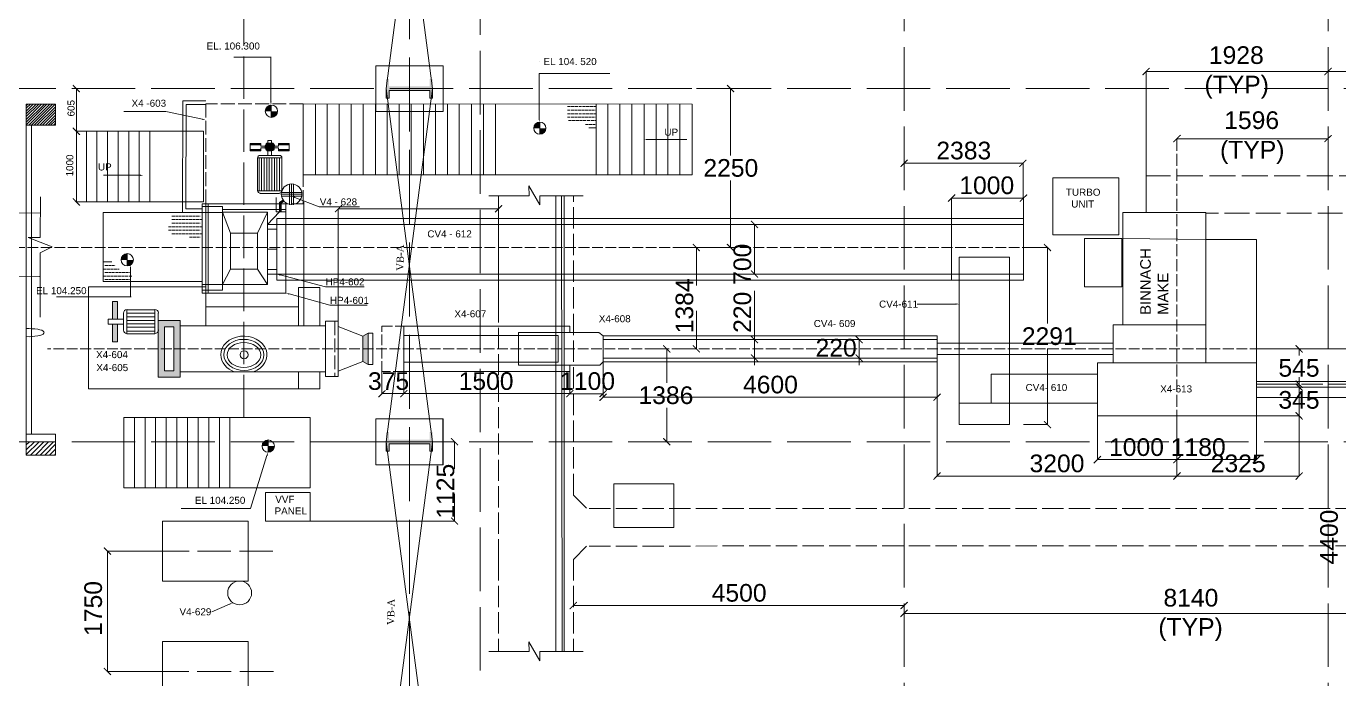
# Model space of a CAD drawing. Header units: inches. Extents: x 2602 to 127694, y 109 to 91908.
# Drawn here: x 30886 to 49460, y 63318 to 72556 of the extents above; entities that cross this region are included whole.
import ezdxf

# ---------------------------------------------------------------- set-up
doc = ezdxf.new("R2010")
doc.units = ezdxf.units.IN
doc.header["$MEASUREMENT"] = 0
doc.linetypes.add('PDF_IMPORT', pattern=[1, 0.8, -0.2])
doc.layers.add('PDF_Geometry', color=7, linetype='Continuous')
doc.layers.add('PDF_Solid Fills', color=7, linetype='Continuous', true_color=0x724639)
doc.layers.add('PDF_Text', color=230, linetype='Continuous', true_color=0xff007f)
doc.styles.add('PDF Arial', font='arial.ttf')
doc.styles.add('PDF Times New Roman', font='times.ttf')

msp = doc.modelspace()

# ---------------------------------------------------------------- hatches: boundary and pattern name
at = {"layer": 'PDF_Solid Fills', "true_color": 0x00b8b8, "transparency": 33554559}
for points in [[(46789, 71961), (46776, 71971), (46678, 71869), (46688, 71859)], [(49354, 71971), (49253, 71869), (49262, 71859), (49364, 71961)], [(31638, 71617), (31651, 71630), (31550, 71728), (31540, 71718)], [(40898, 71617), (40908, 71630), (40810, 71728), (40796, 71718)], [(31540, 71112), (31638, 71013), (31651, 71023), (31550, 71125)], [(47226, 71010), (47216, 71020), (47114, 70921), (47124, 70912)], [(49253, 70921), (49262, 70912), (49364, 71010), (49354, 71020)], [(43365, 70659), (43352, 70672), (43253, 70570), (43263, 70561)], [(44936, 70570), (44946, 70561), (45044, 70659), (45034, 70672)], [(31550, 70124), (31540, 70114), (31638, 70013), (31651, 70023)], [(35358, 70016), (35348, 70029), (35250, 69927), (35259, 69918)], [(37513, 69927), (37526, 69918), (37624, 70016), (37615, 70029)], [(44037, 70167), (44027, 70180), (43926, 70078), (43936, 70069)], [(44943, 70078), (44952, 70069), (45054, 70167), (45044, 70180)], [(41236, 69695), (41246, 69704), (41147, 69806), (41138, 69796)], [(40413, 69367), (40422, 69380), (40324, 69478), (40314, 69468)], [(40810, 69478), (40796, 69468), (40898, 69367), (40908, 69380)], [(45382, 69367), (45392, 69380), (45293, 69478), (45284, 69468)], [(41147, 69104), (41138, 69091), (41236, 68993), (41246, 69002)], [(41236, 68064), (41246, 68074), (41147, 68176), (41138, 68163)], [(42719, 68064), (42728, 68074), (42630, 68176), (42617, 68163)], [(39993, 67933), (40006, 67943), (39904, 68045), (39894, 68035)], [(40324, 68045), (40314, 68035), (40413, 67933), (40422, 67943)], [(48944, 67933), (48954, 67943), (48856, 68045), (48843, 68035)], [(41147, 67913), (41138, 67904), (41236, 67805), (41246, 67815)], [(42630, 67913), (42617, 67904), (42719, 67805), (42728, 67815)], [(48856, 67543), (48843, 67533), (48944, 67431), (48954, 67441)], [(48856, 67503), (48843, 67490), (48944, 67392), (48954, 67402)], [(35975, 67398), (35965, 67408), (35863, 67310), (35876, 67300)], [(36185, 67300), (36283, 67398), (36273, 67408), (36175, 67310)], [(38533, 67300), (38632, 67398), (38622, 67408), (38523, 67310)], [(38992, 67310), (39005, 67300), (39104, 67398), (39094, 67408)], [(39104, 67349), (39094, 67359), (38992, 67261), (39005, 67248)], [(43719, 67261), (43729, 67248), (43831, 67349), (43817, 67359)], [(48944, 66985), (48954, 66995), (48856, 67097), (48843, 67084)], [(45293, 66969), (45284, 66959), (45382, 66861), (45392, 66870)], [(36991, 66618), (37001, 66628), (36903, 66729), (36893, 66719)], [(39904, 66729), (39894, 66719), (39993, 66618), (40006, 66628)], [(46100, 66464), (46087, 66477), (45989, 66375), (45999, 66365)], [(47124, 66365), (47226, 66464), (47216, 66477), (47114, 66375)], [(48239, 66375), (48249, 66365), (48351, 66464), (48341, 66477)], [(43831, 66234), (43817, 66244), (43719, 66142), (43729, 66132)], [(47124, 66132), (47226, 66234), (47216, 66244), (47114, 66142)], [(48843, 66142), (48856, 66132), (48954, 66234), (48944, 66244)], [(36903, 65604), (36893, 65594), (36991, 65496), (37001, 65506)], [(32078, 65070), (32091, 65083), (31989, 65181), (31979, 65171)], [(38684, 64400), (38671, 64410), (38572, 64309), (38582, 64299)], [(43253, 64309), (43263, 64299), (43365, 64400), (43352, 64410)], [(43365, 64289), (43352, 64299), (43253, 64200), (43263, 64187)], [(31989, 63475), (31979, 63466), (32078, 63367), (32091, 63377)]]:
    msp.add_hatch(color=132, dxfattribs=at).paths.add_polyline_path(points)
at = {"layer": 'PDF_Solid Fills', "transparency": 33554559}
for color, points in [(256, [(35978, 71538), (36020, 71538), (36020, 71646), (36595, 71646), (36595, 71538), (36637, 71538), (36637, 71810), (36595, 71810), (36595, 71705), (36020, 71705), (36020, 71810), (35978, 71810)]), (1, [(34207, 70898), (34056, 70898), (34056, 70879), (34207, 70879)]), (1, [(34207, 70813), (34056, 70813), (34056, 70790), (34207, 70790)]), (1, [(34371, 70902), (34298, 70902), (34292, 70898), (34285, 70898), (34272, 70885), (34269, 70879), (34269, 70813), (34275, 70800), (34282, 70797), (34285, 70793), (34292, 70790), (34371, 70790), (34377, 70793), (34380, 70797), (34387, 70800), (34394, 70813), (34394, 70879), (34390, 70885), (34377, 70898)]), (1, [(34607, 70898), (34456, 70898), (34456, 70879), (34607, 70879)]), (1, [(34607, 70813), (34456, 70813), (34456, 70790), (34607, 70790)]), (7, [(32176, 68658), (32107, 68658), (32107, 68409), (32176, 68409)]), (7, [(32176, 68337), (32107, 68337), (32107, 68087), (32176, 68087)]), (7, [(35725, 67769), (35725, 68209), (35650, 68166), (35650, 67812)]), (256, [(36020, 66539), (36020, 66644), (36595, 66644), (36595, 66539), (36637, 66539), (36637, 66811), (36595, 66811), (36595, 66703), (36020, 66703), (36020, 66811), (35978, 66811), (35978, 66539)])]:
    msp.add_hatch(color=color, dxfattribs=at).paths.add_polyline_path(points)
at = {"layer": 'PDF_Solid Fills', "true_color": 0x5bb8b8, "transparency": 33554559}
h = msp.add_hatch(color=123, dxfattribs=at)
h.paths.add_polyline_path([(34354, 71351), (34354, 71266), (34367, 71266), (34380, 71269), (34397, 71276), (34407, 71285), (34420, 71295), (34433, 71322), (34436, 71335), (34439, 71351)])
h.paths.add_polyline_path([(34354, 71436), (34338, 71436), (34325, 71430), (34308, 71427), (34289, 71407), (34279, 71394), (34272, 71381), (34269, 71364), (34266, 71351), (34354, 71351)])
h = msp.add_hatch(color=123, dxfattribs=at)
h.paths.add_polyline_path([(38153, 71112), (38153, 71026), (38169, 71026), (38182, 71030), (38195, 71036), (38208, 71046), (38218, 71056), (38228, 71069), (38235, 71082), (38238, 71095), (38238, 71112)])
h.paths.add_polyline_path([(38153, 71197), (38136, 71197), (38123, 71190), (38110, 71187), (38097, 71177), (38087, 71167), (38077, 71154), (38071, 71141), (38067, 71125), (38067, 71112), (38153, 71112)])
h = msp.add_hatch(color=123, dxfattribs=at)
h.paths.add_polyline_path([(32314, 69248), (32314, 69163), (32330, 69163), (32343, 69166), (32357, 69173), (32370, 69183), (32380, 69193), (32389, 69206), (32396, 69219), (32399, 69232), (32399, 69248)])
h.paths.add_polyline_path([(32314, 69334), (32301, 69334), (32284, 69327), (32271, 69324), (32261, 69314), (32248, 69304), (32235, 69278), (32232, 69262), (32229, 69248), (32314, 69248)])
at = {"layer": 'PDF_Solid Fills', "transparency": 33554559}
h = msp.add_hatch(color=7, dxfattribs=at)
h.paths.add_polyline_path([(33065, 67589), (33065, 68389), (32753, 68389), (32753, 67589)])
h.paths.add_polyline_path([(32842, 67677), (32842, 68301), (32973, 68301), (32973, 67677)], flags=0)
at = {"layer": 'PDF_Solid Fills', "true_color": 0x5bb8b8, "transparency": 33554559}
h = msp.add_hatch(color=123, dxfattribs=at)
h.paths.add_polyline_path([(34308, 66611), (34308, 66526), (34321, 66526), (34338, 66529), (34351, 66536), (34361, 66546), (34374, 66555), (34387, 66582), (34390, 66595), (34394, 66611)])
h.paths.add_polyline_path([(34308, 66697), (34292, 66697), (34279, 66690), (34266, 66687), (34252, 66677), (34243, 66667), (34233, 66654), (34226, 66641), (34223, 66624), (34223, 66611), (34308, 66611)])

# ---------------------------------------------------------------- linework, layer by layer
at = {"layer": 'PDF_Geometry', "color": 30, "linetype": 'PDF_IMPORT', "lineweight": 0, "ltscale": 1308.782563, "true_color": 0xff7f00}
msp.add_lwpolyline([(36309, 17406), (36309, 79643)], dxfattribs=at)
at = {"layer": 'PDF_Geometry', "color": 30, "linetype": 'PDF_IMPORT', "lineweight": 0, "ltscale": 1125.093782, "true_color": 0xff7f00}
for points in [[(37310, 17304), (37310, 78521)], [(43309, 17356), (43309, 78521)], [(49308, 17356), (49308, 78521)], [(103310, 71673), (11954, 71673), (7837, 71673)], [(103310, 66674), (11954, 66674), (7837, 66674)]]:
    msp.add_lwpolyline(points, dxfattribs=at)
at = {"layer": 'PDF_Geometry', "color": 17, "lineweight": 0, "true_color": 0x724639}
for points in [[(35978, 76675), (36637, 71676)], [(36637, 76675), (35978, 71676)], [(35981, 71673), (36637, 66674), (35978, 61675)], [(36637, 71673), (35981, 66674)], [(35978, 66674), (36637, 61675)]]:
    msp.add_lwpolyline(points, dxfattribs=at)
at = {"layer": 'PDF_Geometry', "linetype": 'PDF_IMPORT', "lineweight": 0, "ltscale": 751.155907}
msp.add_lwpolyline([(33967, 67021), (33967, 73339)], dxfattribs=at)
at = {"layer": 'PDF_Geometry', "lineweight": 0}
for points in [[(34348, 72119), (33823, 72119)], [(34348, 71486), (34348, 72119), (34351, 72119)], [(38146, 72056), (38146, 72056)], [(38146, 71246), (38146, 71886), (39143, 71886)], [(33380, 71240), (32862, 71348), (32268, 71348)], [(32862, 71348), (32862, 71348)], [(34807, 71453), (34807, 70452), (40308, 70452), (40308, 71453), (34807, 71459)], [(34977, 71453), (34977, 70452)], [(35145, 71453), (35145, 70452)], [(35315, 71453), (35315, 70452)], [(35486, 71453), (35486, 70452)], [(35656, 71453), (35656, 70452)], [(35827, 71453), (35827, 70452)], [(35994, 71453), (35994, 70452)], [(36165, 71453), (36165, 70452)], [(36335, 71453), (36335, 70452)], [(36506, 71453), (36506, 70452)], [(36677, 71453), (36677, 70452)], [(36847, 71453), (36847, 70452)], [(37014, 71453), (37014, 70452)], [(37185, 71453), (37185, 70452)], [(37356, 71453), (37356, 70452)], [(37526, 71453), (37526, 70452)], [(38950, 70452), (38950, 71453)], [(39117, 70452), (39117, 71453)], [(39288, 70452), (39288, 71453)], [(39458, 70452), (39458, 71453)], [(39629, 70452), (39629, 71453)], [(39799, 70452), (39799, 71453)], [(39967, 70452), (39967, 71453)], [(40137, 70452), (40137, 71453)], [(31884, 71069), (31884, 70069)], [(32035, 71069), (32035, 70069)], [(32186, 71069), (32186, 70069)], [(32337, 71069), (32337, 70069)], [(32484, 71069), (32484, 70069)], [(32635, 71069), (32635, 70069)], [(39678, 70954), (40222, 70954), (40232, 70954)], [(32494, 70446), (31979, 70446)], [(33429, 68314), (33429, 70069)], [(34685, 70131), (35030, 70000), (35601, 70000)], [(34813, 68314), (34813, 70069)], [(32360, 69127), (32360, 68727), (32370, 68727)], [(34479, 69035), (35122, 68868), (35666, 68868)], [(32360, 68727), (31313, 68727)], [(33429, 68865), (31769, 68865), (31769, 67421), (35040, 67421), (35040, 67664)], [(34607, 68766), (35184, 68606), (35709, 68606)], [(32107, 68409), (32107, 68658), (32176, 68658), (32176, 68409)], [(34738, 68586), (33429, 68586)], [(44040, 68622), (43493, 68622)], [(32261, 68409), (32045, 68409), (32045, 68337), (32261, 68337)], [(32704, 68494), (32311, 68494)], [(32704, 68442), (32311, 68442)], [(32704, 68392), (32311, 68392)], [(32753, 68494), (32753, 68255)], [(33065, 68314), (33065, 68389), (32753, 68389), (32753, 67589), (33065, 67589), (33065, 67664)], [(35650, 68166), (35302, 68307), (35302, 68379), (35122, 68379), (35122, 67599), (35302, 67599), (35302, 67671), (35650, 67812)], [(32107, 68337), (32107, 68087), (32176, 68087), (32176, 68337)], [(32704, 68343), (32311, 68343)], [(32704, 68294), (32311, 68294)], [(32704, 68241), (32311, 68241)], [(35122, 68314), (33065, 68314), (33065, 67664), (35122, 67664)], [(35302, 68307), (35302, 67671)], [(35725, 68209), (35650, 68166), (35650, 67812), (35725, 67769)], [(37854, 68219), (37854, 67759)], [(43775, 68120), (39048, 68120)], [(33639, 67904), (33642, 67864), (33656, 67825), (33672, 67789), (33695, 67756), (33724, 67726), (33757, 67700), (33790, 67681), (33829, 67664)], [(43775, 67858), (39048, 67858)], [(34738, 67664), (34738, 67421)], [(32419, 67018), (32419, 66021)], [(32570, 67018), (32570, 66021)], [(32717, 67018), (32717, 66021)], [(32868, 67018), (32868, 66021)], [(33019, 67018), (33019, 66021)], [(33170, 67018), (33170, 66021)], [(33318, 67018), (33318, 66021)], [(33469, 67018), (33469, 66021)], [(33619, 67018), (33619, 66021)], [(33767, 67018), (33767, 66021)], [(34292, 66477), (34059, 65729), (33078, 65729)], [(34059, 65729), (34059, 65729)], [(33764, 64374), (33511, 64266)]]:
    msp.add_lwpolyline(points, dxfattribs=at)
at = {"layer": 'PDF_Geometry', "color": 17, "lineweight": 0, "true_color": 0x724639}
for points in [[(35834, 71997), (36785, 71997), (36785, 71351), (35834, 71351)], [(35834, 71997), (36785, 71997), (36785, 71351), (35834, 71351)], [(36309, 71646), (36595, 71646), (36595, 71538), (36637, 71538), (36637, 71676), (36637, 71538), (36595, 71538), (36595, 71646), (36309, 71646), (36020, 71646), (36020, 71538), (35981, 71538), (35981, 71676), (35981, 71538), (36020, 71538), (36020, 71646)], [(36309, 71646), (36595, 71646), (36595, 71538), (36637, 71538), (36637, 71676), (36637, 71538), (36595, 71538), (36595, 71646), (36309, 71646), (36020, 71646), (36020, 71538), (35981, 71538), (35981, 71676), (35981, 71538), (36020, 71538), (36020, 71646)], [(35834, 66998), (36785, 66998), (36785, 66349), (35834, 66349)], [(35834, 66998), (36781, 66998), (36781, 66349), (35834, 66349)], [(35834, 66998), (36785, 66998), (36785, 66349), (35834, 66349)], [(36309, 66644), (36595, 66644), (36595, 66539), (36637, 66539), (36637, 66674), (36637, 66539), (36595, 66539), (36595, 66644), (36309, 66644), (36020, 66644), (36020, 66539), (35978, 66539), (35978, 66674), (35978, 66539), (36020, 66539), (36020, 66644)], [(36309, 66644), (36595, 66644), (36595, 66539), (36637, 66539), (36637, 66674), (36637, 66539), (36595, 66539), (36595, 66644), (36309, 66644), (36020, 66644), (36020, 66539), (35978, 66539), (35978, 66674), (35978, 66539), (36020, 66539), (36020, 66644)]]:
    msp.add_lwpolyline(points, close=True, dxfattribs=at)
at = {"layer": 'PDF_Geometry', "color": 132, "lineweight": 0, "true_color": 0x00b8b8}
for points in [[(51424, 71673), (51424, 71915), (49308, 71915), (49308, 71673), (49308, 71915), (46733, 71915), (46733, 70436)], [(31737, 70069), (31596, 70069), (31596, 70390), (31596, 71069), (31737, 71069), (31596, 71069), (31596, 71194), (31596, 71673), (31737, 71673)], [(40370, 71673), (40852, 71673), (40852, 70725)], [(40370, 71673), (40370, 71673)], [(40852, 71673), (40852, 71673)], [(30887, 71430), (30907, 71453)], [(30887, 71394), (30946, 71453)], [(30887, 71354), (30985, 71453)], [(30887, 71315), (31025, 71453)], [(30887, 71276), (31064, 71453)], [(30887, 71236), (31104, 71453)], [(30887, 71197), (31143, 71453)], [(30887, 71158), (31179, 71453)], [(30923, 71154), (31218, 71453)], [(30959, 71154), (31258, 71453)], [(30999, 71154), (31297, 71453)], [(31038, 71154), (31300, 71417)], [(31077, 71154), (31300, 71377)], [(31117, 71154), (31300, 71338)], [(30887, 71154), (30887, 66782)], [(30962, 71154), (30962, 66782)], [(31156, 71154), (31300, 71299)], [(31195, 71154), (31300, 71259)], [(31231, 71154), (31300, 71220)], [(31271, 71154), (31300, 71184)], [(47170, 70964), (47170, 70964)], [(47170, 70964), (49308, 70964)], [(49308, 70964), (49308, 70964)], [(43309, 70616), (44992, 70616), (44992, 70124)], [(43309, 70616), (43309, 70616)], [(44992, 70616), (44992, 70616)], [(44992, 70616), (44992, 70616)], [(38766, 70157), (38156, 70157), (38156, 70029), (37998, 70295), (38005, 70157), (37434, 70157)], [(40370, 69422), (40852, 69422), (40852, 70370)], [(38379, 63702), (38379, 70157)], [(38471, 63702), (38461, 70157)], [(38500, 63702), (38500, 70157)], [(43981, 69836), (43981, 70124), (44998, 70124), (44998, 69836)], [(44998, 70124), (44998, 70124)], [(35302, 68379), (35302, 69973), (37569, 69973), (37569, 68379)], [(41338, 69750), (41190, 69750), (41190, 69222), (41190, 69048), (41338, 69048)], [(43981, 69836), (43981, 69836)], [(44998, 69836), (44998, 69836)], [(40055, 69422), (40370, 69422), (40370, 68884)], [(40370, 69422), (40370, 69422)], [(44998, 69422), (45339, 69422), (45339, 68346)], [(44998, 69422), (44998, 69422)], [(41190, 68809), (41190, 68120), (41190, 67858), (41190, 67759)], [(40055, 67989), (40370, 67989), (40370, 68527)], [(30884, 68163), (30926, 68159), (30969, 68163), (31008, 68166), (31048, 68173), (31077, 68179), (31107, 68189), (31127, 68199), (31136, 68209), (31140, 68219), (31136, 68228), (31127, 68241), (31107, 68251), (31077, 68258), (31048, 68268), (31008, 68271), (30969, 68274), (30926, 68278), (30884, 68278)], [(39661, 67989), (39950, 67989), (39950, 67510)], [(39661, 67989), (39661, 67989)], [(43775, 68120), (42673, 68120), (42673, 67858), (43775, 67858)], [(44998, 66916), (45339, 66916), (45339, 67992)], [(48295, 67989), (48898, 67989), (48898, 67894)], [(48295, 67989), (48295, 67989)], [(50191, 67989), (48925, 67989)], [(39048, 67805), (39048, 67303), (43775, 67303), (43775, 67805)], [(39048, 67805), (39048, 67805)], [(42673, 67858), (42673, 67759)], [(43775, 67805), (43775, 67805)], [(35919, 67667), (35919, 67353)], [(36227, 67667), (36227, 67667)], [(38579, 67667), (38579, 67667)], [(39048, 67667), (39048, 67353), (38579, 67353)], [(48898, 67487), (48898, 66188), (47170, 66188), (47170, 66362)], [(48295, 67487), (48898, 67487), (48898, 67589)], [(48295, 67448), (48898, 67448), (48898, 67540)], [(48295, 67487), (48295, 67487)], [(48295, 67448), (48295, 67448)], [(48898, 67448), (48898, 67448)], [(35919, 67356), (36227, 67356), (36982, 67356)], [(36227, 67356), (38579, 67356)], [(38579, 67356), (38579, 67356)], [(43775, 67303), (43775, 67303)], [(47170, 66224), (47170, 66188), (43775, 66188), (43775, 67303)], [(39661, 66674), (39950, 66674), (39950, 67152)], [(44998, 66916), (44998, 66916)], [(45339, 66916), (45339, 66916)], [(46045, 67041), (46045, 66421), (47170, 66421), (47170, 67041), (47170, 66421), (48295, 66421), (48295, 67041), (48898, 67041), (48898, 66939)], [(46045, 67041), (46045, 67041)], [(47170, 67041), (47170, 67041)], [(47170, 67041), (47170, 67041)], [(48295, 67041), (48295, 67041)], [(48295, 67041), (48295, 67041)], [(48898, 67041), (48898, 67041)], [(30887, 66628), (30933, 66674)], [(30887, 66559), (31002, 66674)], [(30887, 66493), (31067, 66674)], [(30946, 66483), (31136, 66674)], [(31015, 66483), (31202, 66674)], [(31081, 66483), (31271, 66674)], [(31149, 66483), (31300, 66637)], [(31215, 66483), (31300, 66569)], [(31284, 66483), (31300, 66503)], [(34905, 66674), (36949, 66674)], [(36945, 66674), (36945, 66290)], [(39661, 66674), (39661, 66674)], [(39950, 66674), (39950, 66674)], [(47170, 66421), (47170, 66421)], [(48295, 66421), (48295, 66421)], [(36945, 65548), (36945, 65936)], [(38815, 65732), (38628, 65919)], [(34905, 65548), (36949, 65548)], [(38815, 65197), (38628, 65007)], [(32813, 65125), (32035, 65125), (32035, 64095), (32035, 63420), (32813, 63420)], [(38628, 64354), (38628, 64354)], [(43309, 64354), (38628, 64354)], [(38628, 64354), (38628, 64354)], [(43309, 64354), (43309, 64354)], [(43309, 63948), (43309, 64243), (51424, 64243)], [(38766, 63702), (38156, 63702), (38156, 63574), (37998, 63840), (38005, 63702), (37434, 63702)]]:
    msp.add_lwpolyline(points, dxfattribs=at)
for points in [[(30887, 71453), (31300, 71453), (31300, 71154), (30887, 71154)], [(36227, 67353), (36227, 67667)], [(38579, 67353), (38579, 67667)], [(46045, 67789), (48295, 67789), (48295, 67041), (46045, 67041)], [(30887, 66782), (31300, 66782), (31300, 66483), (30887, 66483)]]:
    msp.add_lwpolyline(points, close=True, dxfattribs=at)
at = {"layer": 'PDF_Geometry', "color": 224, "lineweight": 0, "true_color": 0x940070}
for points in [[(33429, 71499), (33101, 71499), (33101, 71459), (33095, 69921), (33377, 69921)], [(33429, 71449), (33150, 71449), (33144, 69970), (33377, 69970)], [(46733, 69918), (46733, 70436)], [(34613, 70321), (34613, 70029)], [(34640, 70321), (34640, 70029)], [(34666, 70321), (34666, 70029)], [(31087, 70141), (31081, 69567), (30913, 69567), (31251, 69435), (31081, 69347), (31081, 68435)], [(34423, 70131), (34423, 69927), (34472, 69927), (34472, 70062), (34518, 70095)], [(34485, 69927), (34485, 70055), (34525, 70085)], [(34495, 70203), (34784, 70203)], [(34495, 70177), (34784, 70177)], [(34495, 70151), (34784, 70151)], [(34495, 69927), (34495, 70052), (34535, 70075)], [(31084, 69911), (28450, 69937), (28545, 69937), (28545, 69488), (28545, 69035), (28450, 69035), (31074, 69012)], [(33095, 69970), (33095, 69970)], [(33144, 69921), (33144, 69921)]]:
    msp.add_lwpolyline(points, dxfattribs=at)
at = {"layer": 'PDF_Geometry', "color": 2, "linetype": 'PDF_IMPORT', "lineweight": 0, "ltscale": 242.731603}
msp.add_lwpolyline([(34807, 70042), (34807, 71459), (33429, 71459), (33429, 70042), (34807, 70042)], dxfattribs=at)
at = {"layer": 'PDF_Geometry', "color": 123, "lineweight": 0, "true_color": 0x5bb8b8}
for points in [[(34354, 71436), (34354, 71266)], [(38153, 71197), (38153, 71026)], [(32314, 69334), (32314, 69163)], [(49797, 67526), (48295, 67526)], [(34308, 66697), (34308, 66526)]]:
    msp.add_lwpolyline(points, dxfattribs=at)
at = {"layer": 'PDF_Geometry', "color": 1, "linetype": 'PDF_IMPORT', "lineweight": 0, "ltscale": 52.482509}
for points in [[(38546, 71420), (38950, 71420)], [(38546, 71318), (38950, 71318)], [(38559, 71220), (38950, 71220)], [(31973, 69117), (32199, 69117)], [(31973, 69019), (32386, 69019)]]:
    msp.add_lwpolyline(points, dxfattribs=at)
at = {"layer": 'PDF_Geometry', "color": 1, "linetype": 'PDF_IMPORT', "lineweight": 0, "ltscale": 49.202352}
for points in [[(38546, 71367), (38946, 71367)], [(38546, 71269), (38946, 71269)], [(38799, 71167), (38946, 71167)], [(32947, 69918), (33377, 69918)], [(32947, 69868), (33347, 69868)], [(32898, 69718), (33377, 69718)], [(32898, 69668), (33347, 69668)], [(32947, 69819), (33377, 69819)], [(32947, 69770), (33347, 69770)], [(32947, 69619), (33377, 69619)], [(33196, 69570), (33347, 69570)], [(31999, 69170), (32147, 69170)], [(31999, 69068), (32347, 69068)], [(31999, 68970), (32347, 68970)]]:
    msp.add_lwpolyline(points, dxfattribs=at)
at = {"layer": 'PDF_Geometry', "lineweight": 0}
for points in [[(33396, 71069), (31737, 71069), (31737, 70069), (33396, 70069)], [(33377, 69918), (31973, 69918), (31973, 68943), (33377, 68943)], [(34738, 68858), (35040, 68858), (35040, 68314), (34738, 68314)], [(32311, 68202), (32311, 68543), (32704, 68543), (32704, 68202)], [(32973, 67677), (32842, 67677), (32842, 68301), (32973, 68301)], [(35725, 68209), (35791, 68209), (35791, 67769), (35725, 67769)], [(34905, 67018), (32268, 67018), (32268, 66021), (34905, 66021)], [(34272, 65548), (34272, 65955), (34905, 65955), (34905, 65548)], [(34026, 65548), (32813, 65548), (32813, 64702), (34026, 64702)], [(34026, 63846), (32813, 63846), (32813, 62997), (34026, 62997)]]:
    msp.add_lwpolyline(points, close=True, dxfattribs=at)
at = {"layer": 'PDF_Geometry', "color": 1, "linetype": 'PDF_IMPORT', "lineweight": 0, "ltscale": 3.280157}
msp.add_lwpolyline([(38848, 71118), (38950, 71118)], dxfattribs=at)
at = {"layer": 'PDF_Geometry', "linetype": 'PDF_IMPORT', "lineweight": 0, "ltscale": 213.210192}
msp.add_lwpolyline([(47170, 70964), (47170, 66224)], dxfattribs=at)
at = {"layer": 'PDF_Geometry', "color": 1, "lineweight": 0}
for points in [[(34269, 70856), (34207, 70856), (34207, 70898), (34056, 70898), (34056, 70790), (34207, 70790), (34207, 70833), (34269, 70833)], [(34207, 70879), (34056, 70879)], [(34207, 70813), (34056, 70813)], [(34269, 70826), (34269, 70866)], [(34305, 70898), (34292, 70898), (34305, 70898)], [(34305, 70790), (34292, 70790), (34305, 70790)], [(34305, 70728), (34305, 70938), (34357, 70938), (34357, 70728)], [(34357, 70790), (34305, 70790), (34357, 70790)], [(34361, 70790), (34305, 70790)], [(34394, 70856), (34456, 70856), (34456, 70898), (34607, 70898), (34607, 70790), (34456, 70790), (34456, 70833), (34394, 70833)], [(34394, 70866), (34394, 70826)], [(34456, 70879), (34607, 70879)], [(34456, 70813), (34607, 70813)], [(34180, 70692), (34180, 70226)], [(34216, 70692), (34216, 70226)], [(34252, 70692), (34252, 70226)], [(34289, 70692), (34289, 70226)], [(34325, 70692), (34325, 70226)], [(34361, 70692), (34361, 70226)], [(34397, 70692), (34397, 70226)], [(34433, 70692), (34433, 70226)], [(34469, 70692), (34469, 70226)], [(34469, 70190), (34193, 70190)], [(39048, 68173), (38989, 68219), (37854, 68219)], [(43775, 68068), (43775, 68173), (39048, 68173), (39048, 67805), (39002, 67759), (37854, 67759)], [(43775, 67910), (43775, 67805), (39048, 67805)]]:
    msp.add_lwpolyline(points, dxfattribs=at)
for points in [[(34272, 70867, -0.414202), (34305, 70902), (34361, 70902, -0.414202), (34397, 70867)], [(34161, 70693, -0.414202), (34193, 70728), (34469, 70728, -0.414202), (34505, 70693)]]:
    msp.add_lwpolyline(points, format="xyb", dxfattribs=at)
for points in [[(34305, 70902), (34305, 70902), (34305, 70902)], [(34505, 70226), (34157, 70226), (34157, 70692), (34505, 70692)], [(43775, 68068), (46268, 68068), (46268, 67910), (43775, 67910)]]:
    msp.add_lwpolyline(points, close=True, dxfattribs=at)
at = {"layer": 'PDF_Geometry', "color": 13, "lineweight": 0, "true_color": 0xb85b72}
for points in [[(45415, 70410), (46346, 70410), (46346, 69603), (45415, 69603)], [(44090, 69285), (44801, 69285), (44801, 66916), (44090, 66916)], [(44542, 67628), (46045, 67628), (46045, 67221), (44542, 67221)]]:
    msp.add_lwpolyline(points, close=True, dxfattribs=at)
at = {"layer": 'PDF_Geometry', "color": 132, "linetype": 'PDF_IMPORT', "lineweight": 0, "ltscale": 459.221952, "true_color": 0x00b8b8}
msp.add_lwpolyline([(51211, 70436), (46733, 70436)], dxfattribs=at)
at = {"layer": 'PDF_Geometry', "color": 32, "lineweight": 0, "true_color": 0xb85b00}
for points in [[(33377, 70042), (34558, 70042), (34558, 68779), (33377, 68779)], [(33665, 69924), (34298, 69924), (34298, 68901), (33665, 68901)], [(33774, 69626), (34157, 69626), (34157, 69117), (33774, 69117)]]:
    msp.add_lwpolyline(points, close=True, dxfattribs=at)
at = {"layer": 'PDF_Geometry', "color": 242, "lineweight": 0, "true_color": 0xdd0037}
for points in [[(33459, 70042), (33459, 68779)], [(33377, 69921), (33665, 69921), (33665, 70003), (33377, 70003)], [(33665, 69960), (34558, 69960)], [(34430, 69750), (34298, 69750), (34472, 69927), (34558, 69927)], [(34430, 69685), (34298, 69685)], [(34430, 69399), (34298, 69399)], [(34430, 69114), (34298, 69114)], [(34430, 69048), (34298, 69048)], [(33377, 68901), (33665, 68901), (33665, 68819), (33377, 68819)]]:
    msp.add_lwpolyline(points, dxfattribs=at)
at = {"layer": 'PDF_Geometry', "color": 132, "linetype": 'PDF_IMPORT', "lineweight": 0, "ltscale": 373.937875, "true_color": 0x00b8b8}
for points in [[(37569, 70157), (37569, 65007), (37569, 63702)], [(38628, 65007), (38628, 63702)]]:
    msp.add_lwpolyline(points, dxfattribs=at)
at = {"layer": 'PDF_Geometry', "color": 132, "linetype": 'PDF_IMPORT', "lineweight": 0, "ltscale": 377.218032, "true_color": 0x00b8b8}
for points in [[(38628, 65919), (38628, 70157)], [(51224, 65729), (38815, 65729)], [(51224, 65201), (38815, 65197)]]:
    msp.add_lwpolyline(points, dxfattribs=at)
at = {"layer": 'PDF_Geometry', "color": 32, "lineweight": 0, "true_color": 0xb85b00}
for points in [[(33774, 69626), (33665, 69924)], [(34157, 69626), (34298, 69924)], [(33774, 69117), (33665, 68901)], [(34157, 69117), (34298, 68901)]]:
    msp.add_lwpolyline(points, dxfattribs=at)
at = {"layer": 'PDF_Geometry', "color": 202, "lineweight": 0, "true_color": 0x8a00b8}
for points in [[(46402, 69918), (47580, 69918), (47580, 68327), (46402, 68327)], [(45864, 69550), (46392, 69550), (46392, 68868), (45864, 68868)], [(47580, 69537), (48295, 69537), (48295, 67789), (47580, 67789)], [(46268, 68327), (47580, 68327), (47580, 67789), (46268, 67789)]]:
    msp.add_lwpolyline(points, close=True, dxfattribs=at)
at = {"layer": 'PDF_Geometry', "color": 132, "linetype": 'PDF_IMPORT', "lineweight": 0, "ltscale": 439.541011, "true_color": 0x00b8b8}
msp.add_lwpolyline([(50394, 69908), (47580, 69908)], dxfattribs=at)
at = {"layer": 'PDF_Geometry', "color": 162, "lineweight": 0, "true_color": 0x002db8}
for points in [[(34430, 69836), (44998, 69836), (44998, 68963), (34430, 68963)], [(44998, 69750), (34430, 69750)], [(43981, 69836), (43981, 68963)], [(44998, 69048), (34430, 69048)]]:
    msp.add_lwpolyline(points, dxfattribs=at)
at = {"layer": 'PDF_Geometry', "color": 4, "lineweight": 0}
msp.add_lwpolyline([(34430, 69836), (34430, 68963)], dxfattribs=at)
at = {"layer": 'PDF_Geometry', "color": 202, "lineweight": 0, "true_color": 0x8a00b8}
msp.add_lwpolyline([(47580, 69537), (46392, 69550)], dxfattribs=at)
at = {"layer": 'PDF_Geometry', "linetype": 'PDF_IMPORT', "lineweight": 0, "ltscale": 190.249094}
for points in [[(26908, 69422), (44998, 69422)], [(48925, 67989), (31186, 67989)]]:
    msp.add_lwpolyline(points, dxfattribs=at)
at = {"layer": 'PDF_Geometry', "color": 1, "linetype": 'PDF_IMPORT', "lineweight": 0, "ltscale": 26.241254}
msp.add_lwpolyline([(31973, 69219), (32097, 69219)], dxfattribs=at)
at = {"layer": 'PDF_Geometry', "lineweight": 0}
msp.add_lwpolyline([(32312, 68205, -0.41422), (32261, 68255), (32261, 68494, -0.41422), (32312, 68547)], format="xyb", dxfattribs=at)
at = {"layer": 'PDF_Geometry', "linetype": 'PDF_IMPORT', "lineweight": 0, "ltscale": 242.731603}
msp.add_lwpolyline([(35253, 68379), (35253, 67599)], dxfattribs=at)
at = {"layer": 'PDF_Geometry', "color": 4, "linetype": 'PDF_IMPORT', "lineweight": 0, "ltscale": 186.968938}
msp.add_lwpolyline([(36227, 68310), (36227, 67667), (35919, 67667), (35919, 68310), (36227, 68310)], dxfattribs=at)
at = {"layer": 'PDF_Geometry', "color": 230, "lineweight": 0, "true_color": 0xff007f}
for points in [[(38579, 68219), (38579, 68310), (36227, 68310), (36227, 67667), (38579, 67667), (38579, 67759)], [(36227, 68179), (38412, 68179), (38412, 67799), (36227, 67799)]]:
    msp.add_lwpolyline(points, dxfattribs=at)
at = {"layer": 'PDF_Geometry', "linetype": 'PDF_IMPORT', "lineweight": 0, "ltscale": 377.218032}
msp.add_lwpolyline([(55649, 67487), (48295, 67487)], dxfattribs=at)
at = {"layer": 'PDF_Geometry', "color": 242, "lineweight": 0, "true_color": 0xdd0037}
for points in [[(48295, 67448), (49907, 67448, -0.414215), (50201, 67152), (50201, 66654)], [(48295, 67300), (49907, 67300, -0.414213), (50053, 67152), (50053, 66654)]]:
    msp.add_lwpolyline(points, format="xyb", dxfattribs=at)
at = {"layer": 'PDF_Geometry', "color": 13, "lineweight": 0, "true_color": 0xb85b72}
msp.add_lwpolyline([(44542, 67221), (44090, 67221)], dxfattribs=at)
at = {"layer": 'PDF_Geometry', "color": 242, "lineweight": 0, "true_color": 0xdd0037}
msp.add_lwpolyline([(39199, 66080), (40049, 66080), (40049, 65460), (39199, 65460)], close=True, dxfattribs=at)
at = {"layer": 'PDF_Geometry', "linetype": 'PDF_IMPORT', "lineweight": 0, "ltscale": 593.708381}
msp.add_lwpolyline([(34377, 65125), (32813, 65125)], dxfattribs=at)
at = {"layer": 'PDF_Geometry', "linetype": 'PDF_IMPORT', "lineweight": 0, "ltscale": 600.268694}
msp.add_lwpolyline([(34387, 63420), (32813, 63420)], dxfattribs=at)
at = {"layer": 'PDF_Geometry', "color": 123, "lineweight": 0, "true_color": 0x5bb8b8}
for centre in [(34356, 71353), (38154, 71113), (32316, 69250), (34310, 66613)]:
    msp.add_circle(centre, 86.9, dxfattribs=at)
at = {"layer": 'PDF_Geometry', "color": 224, "lineweight": 0, "true_color": 0x940070}
msp.add_circle((34641, 70178), 146, dxfattribs=at)
at = {"layer": 'PDF_Geometry', "lineweight": 0}
for centre, radius in [((33969, 67905), 57.4), ((33906, 64533), 169)]:
    msp.add_circle(centre, radius, dxfattribs=at)
at = {"layer": 'PDF_Geometry', "color": 1, "lineweight": 0}
for centre, start, end in [((34307, 70828), 180.0011, 269.9989), ((34362, 70828), 270.0011, 359.9989), ((34195, 70228), 180.0011, 269.9989), ((34471, 70228), 270.0011, 359.9989)]:
    msp.add_arc(centre, 34.4, start, end, dxfattribs=at)
at = {"layer": 'PDF_Geometry', "lineweight": 0}
for centre, start, end in [((32706, 68496), 359.9994, 90.0006), ((32706, 68256), 269.9994, 0.0006)]:
    msp.add_arc(centre, 50.8, start, end, dxfattribs=at)
for centre, major_axis, ratio, start_param, end_param in [((33966, 67905), (-327, 3), 0.808263, 2.007367, 6.298095), ((33965, 67904), (-283, 7), 0.7748, 0.033796, 6.316981), ((33966, 67903), (-238, 1), 0.742257, 0.001539, 6.284724)]:
    msp.add_ellipse(centre, major_axis=major_axis, ratio=ratio, start_param=start_param, end_param=end_param, dxfattribs=at)
at = {"layer": 'PDF_Solid Fills', "color": 7, "transparency": 33554559}
for points in [[(34357, 71486), (34348, 71436), (34341, 71486)], [(33380, 71246), (33429, 71226), (33377, 71230)], [(38153, 71246), (38146, 71197), (38136, 71246)], [(39678, 70944), (39629, 70954), (39678, 70961)], [(32494, 70456), (32544, 70446), (32494, 70436)], [(34682, 70124), (34640, 70151), (34689, 70141)], [(32353, 69127), (32360, 69176), (32370, 69127)], [(34479, 69025), (34430, 69048), (34482, 69042)], [(34603, 68756), (34558, 68779), (34610, 68773)], [(44040, 68632), (44090, 68622), (44040, 68615)], [(34285, 66480), (34308, 66526), (34302, 66473)], [(33760, 64381), (33810, 64394), (33767, 64368)]]:
    msp.add_solid(points, dxfattribs=at)

# ---------------------------------------------------------------- texts
at = {"layer": 'PDF_Text', "char_height": 100, "attachment_point": 7, "style": 'PDF Arial'}
for s, insert in [('EL. 106.300', (33439, 72225)), ('UP', (39917, 71005)), ('UP', (31901, 70513)), ('TURBO', (45599, 70155)), ('UNIT', (45674, 69988)), ('CV4 - 612', (36562, 69565)), ('EL 104.250', (31025, 68761)), ('X4-607', (36945, 68433)), ('X4-608', (38989, 68364)), ('CV4- 609', (42030, 68296)), ('X4-604', (31874, 67856)), ('X4-605', (31878, 67672)), ('CV4- 610', (45028, 67390)), ('X4-613', (46934, 67370)), ('VVF', (34410, 65808)), ('PANEL', (34400, 65644))]:
    msp.add_mtext(s, dxfattribs=dict(at, insert=insert))
at = {"layer": 'PDF_Text', "color": 132, "true_color": 0x00b8b8, "char_height": 250, "attachment_point": 7, "style": 'PDF Arial'}
for s, insert in [('1928', (47622, 72019)), ('(TYP)', (47560, 71530)), ('1596', (47839, 71098)), ('2383', (43765, 70668)), ('(TYP)', (47780, 70608)), ('2250', (40468, 70422)), ('1000', (44090, 70176)), ('2291', (44975, 68040)), ('220', (42056, 67876)), ('545', (48606, 67591)), ('375', (35722, 67404)), ('1500', (37005, 67404)), ('1100', (38441, 67404)), ('4600', (41029, 67355)), ('1386', (39550, 67204)), ('345', (48606, 67138)), ('1000 1180', (46209, 66469)), ('3200', (45084, 66239)), ('2325', (47649, 66239)), ('4500', (40586, 64406)), ('8140', (46979, 64337)), ('(TYP)', (46907, 63851))]:
    msp.add_mtext(s, dxfattribs=dict(at, insert=insert))
at = {"layer": 'PDF_Text', "color": 7, "char_height": 100, "attachment_point": 7, "style": 'PDF Arial'}
for s, insert in [('EL 104. 520', (38205, 72005)), ('X4 -603', (32376, 71415)), ('V4 - 628', (35040, 70018)), ('HP4-602', (35122, 68886)), ('HP4-601', (35184, 68624)), ('CV4-611', (42955, 68571)), ('EL 104.250', (33272, 65793)), ('V4-629', (33055, 64215))]:
    msp.add_mtext(s, dxfattribs=dict(at, insert=insert))
at = {"layer": 'PDF_Text', "char_height": 100, "attachment_point": 7}
for s, insert, rotation, style in [('605', (31571, 71279), 90, 'PDF Arial'), ('1000', (31551, 70429), 89.3955, 'PDF Arial'), ('VB-A', (36226, 69094), 88.956, 'PDF Times New Roman'), ('VB-A', (36095, 64079), 88.956, 'PDF Times New Roman')]:
    msp.add_mtext(s, dxfattribs=dict(at, insert=insert, rotation=rotation, style=style))
at = {"layer": 'PDF_Text', "color": 132, "true_color": 0x00b8b8, "attachment_point": 7, "rotation": 90, "style": 'PDF Arial'}
for s, insert, char_height in [('220 700', (41148, 68215), 250), ('BINNACH', (46802, 68471), 150), ('1384', (40328, 68209), 250), ('MAKE', (47048, 68471), 150), ('1125', (36946, 65585), 250), ('4400', (49450, 64935), 250), ('1750', (31961, 63925), 250)]:
    msp.add_mtext(s, dxfattribs=dict(at, insert=insert, char_height=char_height))

doc.saveas('drawing.dxf')
